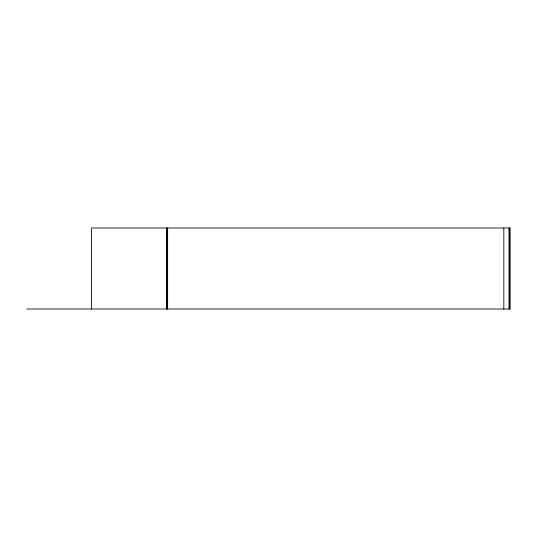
<?xml version="1.0" encoding="UTF-8"?>
<svg xmlns="http://www.w3.org/2000/svg" width="537" height="537" viewBox="0 0 537 537"><rect width="100%" height="100%" fill="white"/><g stroke="black" fill="none" stroke-linecap="round" stroke-linejoin="round"><path stroke-width="0.81" d="M26.85 309.01L510.15 309.01L510.15 227.99L91.498 227.99L91.498 309.01M509.499 227.99L509.499 309.01M509.016 227.99L509.016 309.01M503.834 227.99L503.834 309.01M167.645 227.99L167.645 309.01M167.155 227.99L167.155 309.01M166.51 227.99L166.51 309.01"/></g></svg>
